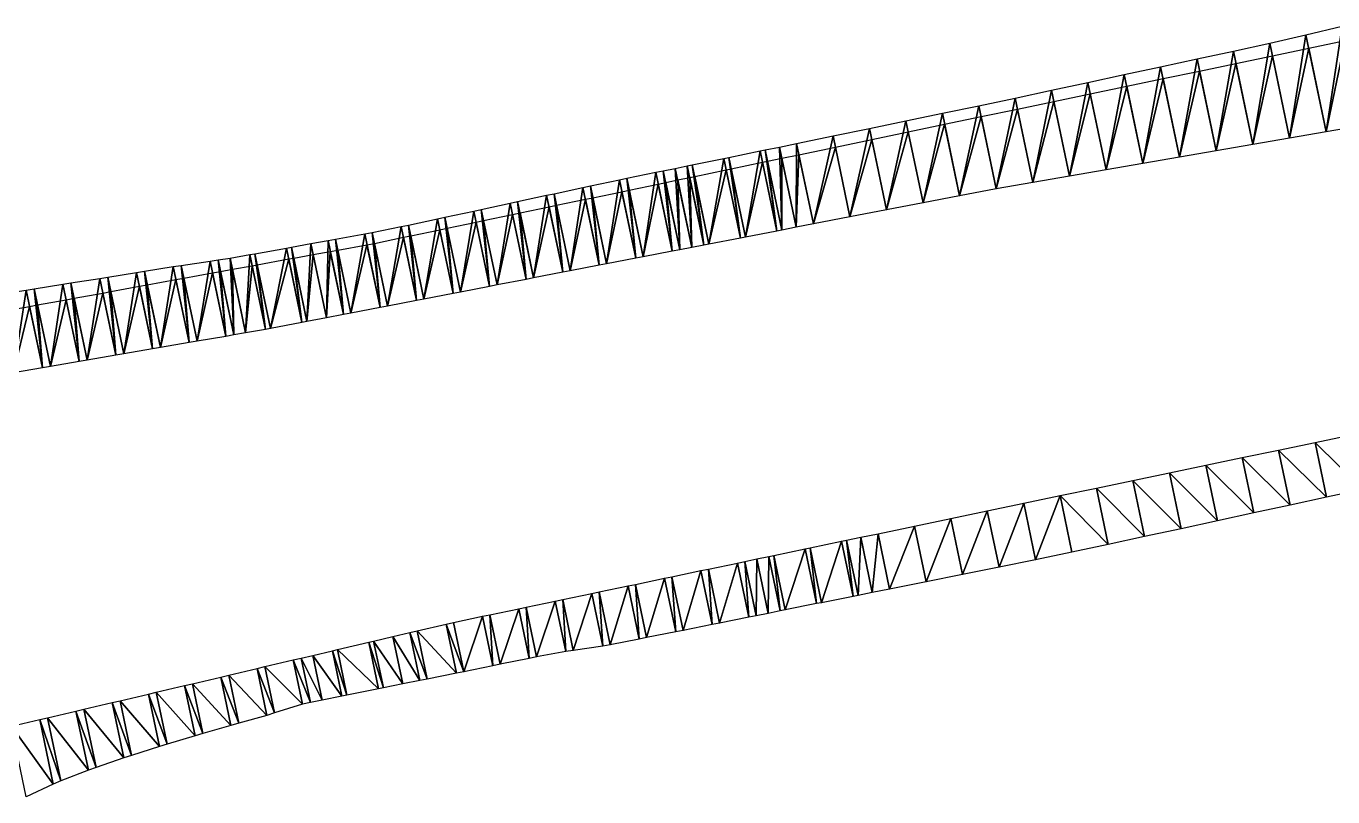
# Model space of a CAD drawing. Header units: metres. Extents: x 1882598 to 1885460, y 3171405 to 3171756.
# Drawn here: x 1883440.14 to 1883475.27, y 3171660.59 to 3171681.3 of the extents above; entities that cross this region are included whole.
import ezdxf

# ---------------------------------------------------------------- set-up
doc = ezdxf.new("R2010")
doc.units = ezdxf.units.M
doc.header["$MEASUREMENT"] = 0
doc.layers.add('Triangles surfaces projet', color=7, linetype='Continuous', true_color=0x848484)

msp = doc.modelspace()

# ---------------------------------------------------------------- linework, layer by layer
at = {"layer": 'Triangles surfaces projet'}
for points in [[(1883474.104, 3171678.288, 150.967), (1883473.571, 3171680.84, 150.902), (1883474.545, 3171681.066, 150.911), (1883474.104, 3171678.288, 150.967)], [(1883474.104, 3171678.288, 150.967), (1883474.545, 3171681.066, 150.911), (1883475.09, 3171678.458, 150.977), (1883474.104, 3171678.288, 150.967)], [(1883475.09, 3171678.458, 150.977), (1883474.545, 3171681.066, 150.911), (1883475.518, 3171681.301, 150.919), (1883475.09, 3171678.458, 150.977)], [(1883475.518, 3171681.301, 150.919), (1883476.076, 3171678.627, 150.987), (1883475.09, 3171678.458, 150.977), (1883475.518, 3171681.301, 150.919)], [(1883473.117, 3171678.118, 150.957), (1883472.593, 3171680.629, 150.893), (1883473.571, 3171680.84, 150.902), (1883473.117, 3171678.118, 150.957)], [(1883473.571, 3171680.84, 150.902), (1883474.104, 3171678.288, 150.967), (1883473.117, 3171678.118, 150.957), (1883473.571, 3171680.84, 150.902)], [(1883474.62, 3171680.708, 151.27), (1883474.104, 3171678.288, 151.317), (1883473.641, 3171680.503, 151.261), (1883474.62, 3171680.708, 151.27)], [(1883475.09, 3171678.458, 151.327), (1883474.104, 3171678.288, 151.317), (1883474.62, 3171680.708, 151.27), (1883475.09, 3171678.458, 151.327)], [(1883475.599, 3171680.912, 151.279), (1883475.09, 3171678.458, 151.327), (1883474.62, 3171680.708, 151.27), (1883475.599, 3171680.912, 151.279)], [(1883476.076, 3171678.627, 151.337), (1883475.09, 3171678.458, 151.327), (1883475.599, 3171680.912, 151.279), (1883476.076, 3171678.627, 151.337)], [(1883471.145, 3171677.779, 150.938), (1883470.638, 3171680.208, 150.876), (1883471.616, 3171680.419, 150.884), (1883471.145, 3171677.779, 150.938)], [(1883471.616, 3171680.419, 150.884), (1883472.131, 3171677.949, 150.948), (1883471.145, 3171677.779, 150.938), (1883471.616, 3171680.419, 150.884)], [(1883472.131, 3171677.949, 150.948), (1883471.616, 3171680.419, 150.884), (1883472.593, 3171680.629, 150.893), (1883472.131, 3171677.949, 150.948)], [(1883472.593, 3171680.629, 150.893), (1883473.117, 3171678.118, 150.957), (1883472.131, 3171677.949, 150.948), (1883472.593, 3171680.629, 150.893)], [(1883473.641, 3171680.503, 151.261), (1883473.117, 3171678.118, 151.307), (1883472.662, 3171680.299, 151.252), (1883473.641, 3171680.503, 151.261)], [(1883474.104, 3171678.288, 151.317), (1883473.117, 3171678.118, 151.307), (1883473.641, 3171680.503, 151.261), (1883474.104, 3171678.288, 151.317)], [(1883469.173, 3171677.439, 150.918), (1883468.683, 3171679.787, 150.858), (1883469.66, 3171679.998, 150.867), (1883469.173, 3171677.439, 150.918)], [(1883469.66, 3171679.998, 150.867), (1883470.159, 3171677.609, 150.928), (1883469.173, 3171677.439, 150.918), (1883469.66, 3171679.998, 150.867)], [(1883469.66, 3171679.998, 150.867), (1883470.638, 3171680.208, 150.876), (1883470.159, 3171677.609, 150.928), (1883469.66, 3171679.998, 150.867)], [(1883470.638, 3171680.208, 150.876), (1883471.145, 3171677.779, 150.938), (1883470.159, 3171677.609, 150.928), (1883470.638, 3171680.208, 150.876)], [(1883471.683, 3171680.095, 151.243), (1883471.145, 3171677.779, 151.288), (1883470.704, 3171679.89, 151.234), (1883471.683, 3171680.095, 151.243)], [(1883472.131, 3171677.949, 151.298), (1883471.145, 3171677.779, 151.288), (1883471.683, 3171680.095, 151.243), (1883472.131, 3171677.949, 151.298)], [(1883472.662, 3171680.299, 151.252), (1883472.131, 3171677.949, 151.298), (1883471.683, 3171680.095, 151.243), (1883472.662, 3171680.299, 151.252)], [(1883473.117, 3171678.118, 151.307), (1883472.131, 3171677.949, 151.298), (1883472.662, 3171680.299, 151.252), (1883473.117, 3171678.118, 151.307)], [(1883467.705, 3171679.577, 150.849), (1883468.683, 3171679.787, 150.858), (1883468.187, 3171677.27, 150.908), (1883467.705, 3171679.577, 150.849)], [(1883468.187, 3171677.27, 150.908), (1883468.683, 3171679.787, 150.858), (1883469.173, 3171677.439, 150.918), (1883468.187, 3171677.27, 150.908)], [(1883469.726, 3171679.686, 151.225), (1883469.173, 3171677.439, 151.268), (1883468.747, 3171679.482, 151.216), (1883469.726, 3171679.686, 151.225)], [(1883470.159, 3171677.609, 151.278), (1883469.173, 3171677.439, 151.268), (1883469.726, 3171679.686, 151.225), (1883470.159, 3171677.609, 151.278)], [(1883470.704, 3171679.89, 151.234), (1883470.159, 3171677.609, 151.278), (1883469.726, 3171679.686, 151.225), (1883470.704, 3171679.89, 151.234)], [(1883471.145, 3171677.779, 151.288), (1883470.159, 3171677.609, 151.278), (1883470.704, 3171679.89, 151.234), (1883471.145, 3171677.779, 151.288)], [(1883466.215, 3171676.93, 150.888), (1883465.749, 3171679.161, 150.831), (1883466.728, 3171679.366, 150.84), (1883466.215, 3171676.93, 150.888)], [(1883466.215, 3171676.93, 150.888), (1883466.728, 3171679.366, 150.84), (1883467.201, 3171677.1, 150.898), (1883466.215, 3171676.93, 150.888)], [(1883467.201, 3171677.1, 150.898), (1883466.728, 3171679.366, 150.84), (1883467.705, 3171679.577, 150.849), (1883467.201, 3171677.1, 150.898)], [(1883467.705, 3171679.577, 150.849), (1883468.187, 3171677.27, 150.908), (1883467.201, 3171677.1, 150.898), (1883467.705, 3171679.577, 150.849)], [(1883468.747, 3171679.482, 151.216), (1883468.187, 3171677.27, 151.258), (1883467.768, 3171679.277, 151.207), (1883468.747, 3171679.482, 151.216)], [(1883469.173, 3171677.439, 151.268), (1883468.187, 3171677.27, 151.258), (1883468.747, 3171679.482, 151.216), (1883469.173, 3171677.439, 151.268)], [(1883463.791, 3171678.755, 150.813), (1883464.77, 3171678.958, 150.822), (1883464.25, 3171676.553, 150.869), (1883463.791, 3171678.755, 150.813)], [(1883464.25, 3171676.553, 150.869), (1883464.77, 3171678.958, 150.822), (1883465.232, 3171676.742, 150.879), (1883464.25, 3171676.553, 150.869)], [(1883465.749, 3171679.161, 150.831), (1883465.232, 3171676.742, 150.879), (1883464.77, 3171678.958, 150.822), (1883465.749, 3171679.161, 150.831)], [(1883466.215, 3171676.93, 150.888), (1883465.232, 3171676.742, 150.879), (1883465.749, 3171679.161, 150.831), (1883466.215, 3171676.93, 150.888)], [(1883466.789, 3171679.073, 151.198), (1883466.215, 3171676.93, 151.238), (1883465.81, 3171678.869, 151.189), (1883466.789, 3171679.073, 151.198)], [(1883467.201, 3171677.1, 151.248), (1883466.215, 3171676.93, 151.238), (1883466.789, 3171679.073, 151.198), (1883467.201, 3171677.1, 151.248)], [(1883467.768, 3171679.277, 151.207), (1883467.201, 3171677.1, 151.248), (1883466.789, 3171679.073, 151.198), (1883467.768, 3171679.277, 151.207)], [(1883468.187, 3171677.27, 151.258), (1883467.201, 3171677.1, 151.248), (1883467.768, 3171679.277, 151.207), (1883468.187, 3171677.27, 151.258)], [(1883463.268, 3171676.364, 150.86), (1883462.811, 3171678.552, 150.804), (1883463.791, 3171678.755, 150.813), (1883463.268, 3171676.364, 150.86)], [(1883463.268, 3171676.364, 150.86), (1883463.791, 3171678.755, 150.813), (1883464.25, 3171676.553, 150.869), (1883463.268, 3171676.364, 150.86)], [(1883464.831, 3171678.664, 151.179), (1883464.25, 3171676.553, 151.219), (1883463.852, 3171678.46, 151.17), (1883464.831, 3171678.664, 151.179)], [(1883465.232, 3171676.742, 151.229), (1883464.25, 3171676.553, 151.219), (1883464.831, 3171678.664, 151.179), (1883465.232, 3171676.742, 151.229)], [(1883465.81, 3171678.869, 151.189), (1883465.232, 3171676.742, 151.229), (1883464.831, 3171678.664, 151.179), (1883465.81, 3171678.869, 151.189)], [(1883466.215, 3171676.93, 151.238), (1883465.232, 3171676.742, 151.229), (1883465.81, 3171678.869, 151.189), (1883466.215, 3171676.93, 151.238)], [(1883461.304, 3171675.985, 150.841), (1883460.853, 3171678.148, 150.786), (1883461.832, 3171678.349, 150.795), (1883461.304, 3171675.985, 150.841)], [(1883461.832, 3171678.349, 150.795), (1883462.286, 3171676.174, 150.85), (1883461.304, 3171675.985, 150.841), (1883461.832, 3171678.349, 150.795)], [(1883462.286, 3171676.174, 150.85), (1883461.832, 3171678.349, 150.795), (1883462.811, 3171678.552, 150.804), (1883462.286, 3171676.174, 150.85)], [(1883462.873, 3171678.256, 151.161), (1883462.286, 3171676.174, 151.2), (1883461.894, 3171678.051, 151.152), (1883462.873, 3171678.256, 151.161)], [(1883462.286, 3171676.174, 150.85), (1883462.811, 3171678.552, 150.804), (1883463.268, 3171676.364, 150.86), (1883462.286, 3171676.174, 150.85)], [(1883463.268, 3171676.364, 151.21), (1883462.286, 3171676.174, 151.2), (1883462.873, 3171678.256, 151.161), (1883463.268, 3171676.364, 151.21)], [(1883463.852, 3171678.46, 151.17), (1883463.268, 3171676.364, 151.21), (1883462.873, 3171678.256, 151.161), (1883463.852, 3171678.46, 151.17)], [(1883464.25, 3171676.553, 151.219), (1883463.268, 3171676.364, 151.21), (1883463.852, 3171678.46, 151.17), (1883464.25, 3171676.553, 151.219)], [(1883459.474, 3171675.633, 150.823), (1883459.027, 3171677.774, 150.769), (1883459.873, 3171677.948, 150.777), (1883459.474, 3171675.633, 150.823)], [(1883460.322, 3171675.796, 150.831), (1883459.474, 3171675.633, 150.823), (1883459.873, 3171677.948, 150.777), (1883460.322, 3171675.796, 150.831)], [(1883460.007, 3171677.975, 150.778), (1883460.322, 3171675.796, 150.831), (1883459.873, 3171677.948, 150.777), (1883460.007, 3171677.975, 150.778)], [(1883460.456, 3171675.822, 150.833), (1883460.007, 3171677.975, 150.778), (1883460.388, 3171678.053, 150.781), (1883460.456, 3171675.822, 150.833)], [(1883460.322, 3171675.796, 150.831), (1883460.007, 3171677.975, 150.778), (1883460.456, 3171675.822, 150.833), (1883460.322, 3171675.796, 150.831)], [(1883460.388, 3171678.053, 150.781), (1883460.853, 3171678.148, 150.786), (1883460.839, 3171675.895, 150.836), (1883460.388, 3171678.053, 150.781)], [(1883460.456, 3171675.822, 150.833), (1883460.388, 3171678.053, 150.781), (1883460.839, 3171675.895, 150.836), (1883460.456, 3171675.822, 150.833)], [(1883460.839, 3171675.895, 150.836), (1883460.853, 3171678.148, 150.786), (1883461.304, 3171675.985, 150.841), (1883460.839, 3171675.895, 150.836)], [(1883461.894, 3171678.051, 151.152), (1883461.304, 3171675.985, 151.191), (1883460.915, 3171677.847, 151.143), (1883461.894, 3171678.051, 151.152)], [(1883462.286, 3171676.174, 151.2), (1883461.304, 3171675.985, 151.191), (1883461.894, 3171678.051, 151.152), (1883462.286, 3171676.174, 151.2)], [(1883457.59, 3171677.48, 150.756), (1883457.913, 3171677.547, 150.759), (1883458.033, 3171675.355, 150.81), (1883457.59, 3171677.48, 150.756)], [(1883458.358, 3171675.418, 150.813), (1883457.913, 3171677.547, 150.759), (1883458.047, 3171677.574, 150.76), (1883458.358, 3171675.418, 150.813)], [(1883458.033, 3171675.355, 150.81), (1883457.913, 3171677.547, 150.759), (1883458.358, 3171675.418, 150.813), (1883458.033, 3171675.355, 150.81)], [(1883458.893, 3171677.747, 150.768), (1883458.492, 3171675.443, 150.814), (1883458.047, 3171677.574, 150.76), (1883458.893, 3171677.747, 150.768)], [(1883458.358, 3171675.418, 150.813), (1883458.047, 3171677.574, 150.76), (1883458.492, 3171675.443, 150.814), (1883458.358, 3171675.418, 150.813)], [(1883459.34, 3171675.607, 150.822), (1883458.492, 3171675.443, 150.814), (1883458.893, 3171677.747, 150.768), (1883459.34, 3171675.607, 150.822)], [(1883458.893, 3171677.747, 150.768), (1883459.027, 3171677.774, 150.769), (1883459.34, 3171675.607, 150.822), (1883458.893, 3171677.747, 150.768)], [(1883459.34, 3171675.607, 150.822), (1883459.027, 3171677.774, 150.769), (1883459.474, 3171675.633, 150.823), (1883459.34, 3171675.607, 150.822)], [(1883459.937, 3171677.643, 151.134), (1883459.474, 3171675.633, 151.173), (1883459.091, 3171677.466, 151.127), (1883459.937, 3171677.643, 151.134)], [(1883460.322, 3171675.796, 151.181), (1883459.474, 3171675.633, 151.173), (1883459.937, 3171677.643, 151.134), (1883460.322, 3171675.796, 151.181)], [(1883460.07, 3171677.671, 151.136), (1883460.322, 3171675.796, 151.181), (1883459.937, 3171677.643, 151.134), (1883460.07, 3171677.671, 151.136)], [(1883460.451, 3171677.75, 151.139), (1883460.456, 3171675.822, 151.183), (1883460.07, 3171677.671, 151.136), (1883460.451, 3171677.75, 151.139)], [(1883460.456, 3171675.822, 151.183), (1883460.322, 3171675.796, 151.181), (1883460.07, 3171677.671, 151.136), (1883460.456, 3171675.822, 151.183)], [(1883460.915, 3171677.847, 151.143), (1883460.839, 3171675.895, 151.186), (1883460.451, 3171677.75, 151.139), (1883460.915, 3171677.847, 151.143)], [(1883460.839, 3171675.895, 151.186), (1883460.456, 3171675.822, 151.183), (1883460.451, 3171677.75, 151.139), (1883460.839, 3171675.895, 151.186)], [(1883461.304, 3171675.985, 151.191), (1883460.839, 3171675.895, 151.186), (1883460.915, 3171677.847, 151.143), (1883461.304, 3171675.985, 151.191)], [(1883456.088, 3171677.173, 150.742), (1883456.286, 3171677.214, 150.744), (1883456.528, 3171675.065, 150.796), (1883456.088, 3171677.173, 150.742)], [(1883456.286, 3171677.214, 150.744), (1883457.067, 3171677.374, 150.751), (1883456.727, 3171675.103, 150.798), (1883456.286, 3171677.214, 150.744)], [(1883456.528, 3171675.065, 150.796), (1883456.286, 3171677.214, 150.744), (1883456.727, 3171675.103, 150.798), (1883456.528, 3171675.065, 150.796)], [(1883457.51, 3171675.254, 150.805), (1883456.727, 3171675.103, 150.798), (1883457.067, 3171677.374, 150.751), (1883457.51, 3171675.254, 150.805)], [(1883457.266, 3171677.414, 150.753), (1883457.51, 3171675.254, 150.805), (1883457.067, 3171677.374, 150.751), (1883457.266, 3171677.414, 150.753)], [(1883457.59, 3171677.48, 150.756), (1883457.709, 3171675.293, 150.807), (1883457.266, 3171677.414, 150.753), (1883457.59, 3171677.48, 150.756)], [(1883457.709, 3171675.293, 150.807), (1883457.51, 3171675.254, 150.805), (1883457.266, 3171677.414, 150.753), (1883457.709, 3171675.293, 150.807)], [(1883458.033, 3171675.355, 150.81), (1883457.709, 3171675.293, 150.807), (1883457.59, 3171677.48, 150.756), (1883458.033, 3171675.355, 150.81)], [(1883457.979, 3171677.234, 151.117), (1883458.033, 3171675.355, 151.16), (1883457.655, 3171677.167, 151.114), (1883457.979, 3171677.234, 151.117)], [(1883458.112, 3171677.262, 151.118), (1883458.358, 3171675.418, 151.163), (1883457.979, 3171677.234, 151.117), (1883458.112, 3171677.262, 151.118)], [(1883458.358, 3171675.418, 151.163), (1883458.033, 3171675.355, 151.16), (1883457.979, 3171677.234, 151.117), (1883458.358, 3171675.418, 151.163)], [(1883458.958, 3171677.438, 151.125), (1883458.492, 3171675.443, 151.164), (1883458.112, 3171677.262, 151.118), (1883458.958, 3171677.438, 151.125)], [(1883458.492, 3171675.443, 151.164), (1883458.358, 3171675.418, 151.163), (1883458.112, 3171677.262, 151.118), (1883458.492, 3171675.443, 151.164)], [(1883459.34, 3171675.607, 151.172), (1883458.492, 3171675.443, 151.164), (1883458.958, 3171677.438, 151.125), (1883459.34, 3171675.607, 151.172)], [(1883459.091, 3171677.466, 151.127), (1883459.34, 3171675.607, 151.172), (1883458.958, 3171677.438, 151.125), (1883459.091, 3171677.466, 151.127)], [(1883459.474, 3171675.633, 151.173), (1883459.34, 3171675.607, 151.172), (1883459.091, 3171677.466, 151.127), (1883459.474, 3171675.633, 151.173)], [(1883454.763, 3171674.725, 150.78), (1883454.33, 3171676.798, 150.727), (1883455.109, 3171676.966, 150.734), (1883454.763, 3171674.725, 150.78)], [(1883455.546, 3171674.876, 150.787), (1883454.763, 3171674.725, 150.78), (1883455.109, 3171676.966, 150.734), (1883455.546, 3171674.876, 150.787)], [(1883455.546, 3171674.876, 150.787), (1883455.109, 3171676.966, 150.734), (1883455.308, 3171677.009, 150.735), (1883455.546, 3171674.876, 150.787)], [(1883455.308, 3171677.009, 150.735), (1883456.088, 3171677.173, 150.742), (1883455.745, 3171674.914, 150.789), (1883455.308, 3171677.009, 150.735)], [(1883455.546, 3171674.876, 150.787), (1883455.308, 3171677.009, 150.735), (1883455.745, 3171674.914, 150.789), (1883455.546, 3171674.876, 150.787)], [(1883456.155, 3171676.853, 151.1), (1883455.745, 3171674.914, 151.139), (1883455.374, 3171676.69, 151.094), (1883456.155, 3171676.853, 151.1)], [(1883456.088, 3171677.173, 150.742), (1883456.528, 3171675.065, 150.796), (1883455.745, 3171674.914, 150.789), (1883456.088, 3171677.173, 150.742)], [(1883456.528, 3171675.065, 151.146), (1883455.745, 3171674.914, 151.139), (1883456.155, 3171676.853, 151.1), (1883456.528, 3171675.065, 151.146)], [(1883456.353, 3171676.895, 151.102), (1883456.528, 3171675.065, 151.146), (1883456.155, 3171676.853, 151.1), (1883456.353, 3171676.895, 151.102)], [(1883457.133, 3171677.058, 151.109), (1883456.727, 3171675.103, 151.148), (1883456.353, 3171676.895, 151.102), (1883457.133, 3171677.058, 151.109)], [(1883456.727, 3171675.103, 151.148), (1883456.528, 3171675.065, 151.146), (1883456.353, 3171676.895, 151.102), (1883456.727, 3171675.103, 151.148)], [(1883457.51, 3171675.254, 151.155), (1883456.727, 3171675.103, 151.148), (1883457.133, 3171677.058, 151.109), (1883457.51, 3171675.254, 151.155)], [(1883457.332, 3171677.099, 151.111), (1883457.51, 3171675.254, 151.155), (1883457.133, 3171677.058, 151.109), (1883457.332, 3171677.099, 151.111)], [(1883457.655, 3171677.167, 151.114), (1883457.709, 3171675.293, 151.157), (1883457.332, 3171677.099, 151.111), (1883457.655, 3171677.167, 151.114)], [(1883457.709, 3171675.293, 151.157), (1883457.51, 3171675.254, 151.155), (1883457.332, 3171677.099, 151.111), (1883457.709, 3171675.293, 151.157)], [(1883458.033, 3171675.355, 151.16), (1883457.709, 3171675.293, 151.157), (1883457.655, 3171677.167, 151.114), (1883458.033, 3171675.355, 151.16)], [(1883452.799, 3171674.347, 150.763), (1883452.375, 3171676.376, 150.711), (1883453.154, 3171676.544, 150.717), (1883452.799, 3171674.347, 150.763)], [(1883452.799, 3171674.347, 150.763), (1883453.154, 3171676.544, 150.717), (1883453.582, 3171674.497, 150.77), (1883452.799, 3171674.347, 150.763)], [(1883453.582, 3171674.497, 150.77), (1883453.154, 3171676.544, 150.717), (1883453.353, 3171676.587, 150.719), (1883453.582, 3171674.497, 150.77)], [(1883453.353, 3171676.587, 150.719), (1883454.132, 3171676.755, 150.725), (1883453.781, 3171674.536, 150.771), (1883453.353, 3171676.587, 150.719)], [(1883453.582, 3171674.497, 150.77), (1883453.353, 3171676.587, 150.719), (1883453.781, 3171674.536, 150.771), (1883453.582, 3171674.497, 150.77)], [(1883454.132, 3171676.755, 150.725), (1883454.564, 3171674.687, 150.778), (1883453.781, 3171674.536, 150.771), (1883454.132, 3171676.755, 150.725)], [(1883454.564, 3171674.687, 150.778), (1883454.132, 3171676.755, 150.725), (1883454.33, 3171676.798, 150.727), (1883454.564, 3171674.687, 150.778)], [(1883454.395, 3171676.486, 151.085), (1883454.564, 3171674.687, 151.128), (1883454.197, 3171676.445, 151.083), (1883454.395, 3171676.486, 151.085)], [(1883454.564, 3171674.687, 150.778), (1883454.33, 3171676.798, 150.727), (1883454.763, 3171674.725, 150.78), (1883454.564, 3171674.687, 150.778)], [(1883455.176, 3171676.649, 151.092), (1883454.763, 3171674.725, 151.13), (1883454.395, 3171676.486, 151.085), (1883455.176, 3171676.649, 151.092)], [(1883454.763, 3171674.725, 151.13), (1883454.564, 3171674.687, 151.128), (1883454.395, 3171676.486, 151.085), (1883454.763, 3171674.725, 151.13)], [(1883455.546, 3171674.876, 151.137), (1883454.763, 3171674.725, 151.13), (1883455.176, 3171676.649, 151.092), (1883455.546, 3171674.876, 151.137)], [(1883455.374, 3171676.69, 151.094), (1883455.546, 3171674.876, 151.137), (1883455.176, 3171676.649, 151.092), (1883455.374, 3171676.69, 151.094)], [(1883455.745, 3171674.914, 151.139), (1883455.546, 3171674.876, 151.137), (1883455.374, 3171676.69, 151.094), (1883455.745, 3171674.914, 151.139)], [(1883450.835, 3171673.968, 150.746), (1883450.42, 3171675.956, 150.695), (1883451.199, 3171676.122, 150.701), (1883450.835, 3171673.968, 150.746)], [(1883450.835, 3171673.968, 150.746), (1883451.199, 3171676.122, 150.701), (1883451.617, 3171674.119, 150.752), (1883450.835, 3171673.968, 150.746)], [(1883451.617, 3171674.119, 150.752), (1883451.199, 3171676.122, 150.701), (1883451.398, 3171676.165, 150.703), (1883451.617, 3171674.119, 150.752)], [(1883451.398, 3171676.165, 150.703), (1883452.177, 3171676.333, 150.709), (1883451.817, 3171674.157, 150.754), (1883451.398, 3171676.165, 150.703)], [(1883451.817, 3171674.157, 150.754), (1883451.617, 3171674.119, 150.752), (1883451.398, 3171676.165, 150.703), (1883451.817, 3171674.157, 150.754)], [(1883452.6, 3171674.308, 150.761), (1883451.817, 3171674.157, 150.754), (1883452.177, 3171676.333, 150.709), (1883452.6, 3171674.308, 150.761)], [(1883452.375, 3171676.376, 150.711), (1883452.6, 3171674.308, 150.761), (1883452.177, 3171676.333, 150.709), (1883452.375, 3171676.376, 150.711)], [(1883452.6, 3171674.308, 150.761), (1883452.375, 3171676.376, 150.711), (1883452.799, 3171674.347, 150.763), (1883452.6, 3171674.308, 150.761)], [(1883453.218, 3171676.24, 151.075), (1883452.799, 3171674.347, 151.113), (1883452.437, 3171676.077, 151.069), (1883453.218, 3171676.24, 151.075)], [(1883453.582, 3171674.497, 151.12), (1883452.799, 3171674.347, 151.113), (1883453.218, 3171676.24, 151.075), (1883453.582, 3171674.497, 151.12)], [(1883453.416, 3171676.282, 151.077), (1883453.582, 3171674.497, 151.12), (1883453.218, 3171676.24, 151.075), (1883453.416, 3171676.282, 151.077)], [(1883454.197, 3171676.445, 151.083), (1883453.781, 3171674.536, 151.121), (1883453.416, 3171676.282, 151.077), (1883454.197, 3171676.445, 151.083)], [(1883453.781, 3171674.536, 151.121), (1883453.582, 3171674.497, 151.12), (1883453.416, 3171676.282, 151.077), (1883453.781, 3171674.536, 151.121)], [(1883454.564, 3171674.687, 151.128), (1883453.781, 3171674.536, 151.121), (1883454.197, 3171676.445, 151.083), (1883454.564, 3171674.687, 151.128)], [(1883449.852, 3171673.779, 150.737), (1883449.44, 3171675.754, 150.687), (1883450.221, 3171675.915, 150.693), (1883449.852, 3171673.779, 150.737)], [(1883449.852, 3171673.779, 150.737), (1883450.221, 3171675.915, 150.693), (1883450.635, 3171673.93, 150.744), (1883449.852, 3171673.779, 150.737)], [(1883450.42, 3171675.956, 150.695), (1883450.635, 3171673.93, 150.744), (1883450.221, 3171675.915, 150.693), (1883450.42, 3171675.956, 150.695)], [(1883450.42, 3171675.956, 150.695), (1883450.835, 3171673.968, 150.746), (1883450.635, 3171673.93, 150.744), (1883450.42, 3171675.956, 150.695)], [(1883451.26, 3171675.832, 151.059), (1883450.835, 3171673.968, 151.096), (1883450.48, 3171675.669, 151.052), (1883451.26, 3171675.832, 151.059)], [(1883451.617, 3171674.119, 151.102), (1883450.835, 3171673.968, 151.096), (1883451.26, 3171675.832, 151.059), (1883451.617, 3171674.119, 151.102)], [(1883451.458, 3171675.873, 151.06), (1883451.617, 3171674.119, 151.102), (1883451.26, 3171675.832, 151.059), (1883451.458, 3171675.873, 151.06)], [(1883452.239, 3171676.036, 151.067), (1883451.817, 3171674.157, 151.104), (1883451.458, 3171675.873, 151.06), (1883452.239, 3171676.036, 151.067)], [(1883451.817, 3171674.157, 151.104), (1883451.617, 3171674.119, 151.102), (1883451.458, 3171675.873, 151.06), (1883451.817, 3171674.157, 151.104)], [(1883452.6, 3171674.308, 151.111), (1883451.817, 3171674.157, 151.104), (1883452.239, 3171676.036, 151.067), (1883452.6, 3171674.308, 151.111)], [(1883452.437, 3171676.077, 151.069), (1883452.6, 3171674.308, 151.111), (1883452.239, 3171676.036, 151.067), (1883452.437, 3171676.077, 151.069)], [(1883452.799, 3171674.347, 151.113), (1883452.6, 3171674.308, 151.111), (1883452.437, 3171676.077, 151.069), (1883452.799, 3171674.347, 151.113)], [(1883447.272, 3171675.362, 150.668), (1883447.797, 3171675.457, 150.673), (1883447.689, 3171673.362, 150.72), (1883447.272, 3171675.362, 150.668)], [(1883447.797, 3171675.457, 150.673), (1883448.213, 3171673.463, 150.724), (1883447.689, 3171673.362, 150.72), (1883447.797, 3171675.457, 150.673)], [(1883448.256, 3171675.54, 150.677), (1883448.213, 3171673.463, 150.724), (1883447.797, 3171675.457, 150.673), (1883448.256, 3171675.54, 150.677)], [(1883448.671, 3171673.551, 150.728), (1883448.213, 3171673.463, 150.724), (1883448.256, 3171675.54, 150.677), (1883448.671, 3171673.551, 150.728)], [(1883448.256, 3171675.54, 150.677), (1883448.456, 3171675.576, 150.679), (1883448.671, 3171673.551, 150.728), (1883448.256, 3171675.54, 150.677)], [(1883449.241, 3171675.718, 150.685), (1883448.87, 3171673.59, 150.729), (1883448.456, 3171675.576, 150.679), (1883449.241, 3171675.718, 150.685)], [(1883448.456, 3171675.576, 150.679), (1883448.87, 3171673.59, 150.729), (1883448.671, 3171673.551, 150.728), (1883448.456, 3171675.576, 150.679)], [(1883449.301, 3171675.428, 151.043), (1883448.87, 3171673.59, 151.079), (1883448.517, 3171675.285, 151.036), (1883449.301, 3171675.428, 151.043)], [(1883448.87, 3171673.59, 150.729), (1883449.241, 3171675.718, 150.685), (1883449.653, 3171673.741, 150.736), (1883448.87, 3171673.59, 150.729)], [(1883449.653, 3171673.741, 151.086), (1883448.87, 3171673.59, 151.079), (1883449.301, 3171675.428, 151.043), (1883449.653, 3171673.741, 151.086)], [(1883449.241, 3171675.718, 150.685), (1883449.44, 3171675.754, 150.687), (1883449.653, 3171673.741, 150.736), (1883449.241, 3171675.718, 150.685)], [(1883449.501, 3171675.464, 151.044), (1883449.653, 3171673.741, 151.086), (1883449.301, 3171675.428, 151.043), (1883449.501, 3171675.464, 151.044)], [(1883449.852, 3171673.779, 150.737), (1883449.653, 3171673.741, 150.736), (1883449.44, 3171675.754, 150.687), (1883449.852, 3171673.779, 150.737)], [(1883450.281, 3171675.627, 151.051), (1883449.852, 3171673.779, 151.087), (1883449.501, 3171675.464, 151.044), (1883450.281, 3171675.627, 151.051)], [(1883449.852, 3171673.779, 151.087), (1883449.653, 3171673.741, 151.086), (1883449.501, 3171675.464, 151.044), (1883449.852, 3171673.779, 151.087)], [(1883450.635, 3171673.93, 151.094), (1883449.852, 3171673.779, 151.087), (1883450.281, 3171675.627, 151.051), (1883450.635, 3171673.93, 151.094)], [(1883450.48, 3171675.669, 151.052), (1883450.635, 3171673.93, 151.094), (1883450.281, 3171675.627, 151.051), (1883450.48, 3171675.669, 151.052)], [(1883450.835, 3171673.968, 151.096), (1883450.635, 3171673.93, 151.094), (1883450.48, 3171675.669, 151.052), (1883450.835, 3171673.968, 151.096)], [(1883445.721, 3171673.002, 150.703), (1883445.3, 3171675.019, 150.652), (1883445.621, 3171675.067, 150.655), (1883445.721, 3171673.002, 150.703)], [(1883446.153, 3171675.161, 150.659), (1883446.04, 3171673.057, 150.706), (1883445.621, 3171675.067, 150.655), (1883446.153, 3171675.161, 150.659)], [(1883446.04, 3171673.057, 150.706), (1883445.721, 3171673.002, 150.703), (1883445.621, 3171675.067, 150.655), (1883446.04, 3171673.057, 150.706)], [(1883446.153, 3171675.161, 150.659), (1883446.573, 3171673.148, 150.71), (1883446.04, 3171673.057, 150.706), (1883446.153, 3171675.161, 150.659)], [(1883446.573, 3171673.148, 150.71), (1883446.153, 3171675.161, 150.659), (1883446.287, 3171675.185, 150.66), (1883446.573, 3171673.148, 150.71)], [(1883446.287, 3171675.185, 150.66), (1883447.137, 3171675.338, 150.667), (1883446.707, 3171673.173, 150.712), (1883446.287, 3171675.185, 150.66)], [(1883446.573, 3171673.148, 150.71), (1883446.287, 3171675.185, 150.66), (1883446.707, 3171673.173, 150.712), (1883446.573, 3171673.148, 150.71)], [(1883446.707, 3171673.173, 150.712), (1883447.137, 3171675.338, 150.667), (1883447.555, 3171673.336, 150.718), (1883446.707, 3171673.173, 150.712)], [(1883447.137, 3171675.338, 150.667), (1883447.272, 3171675.362, 150.668), (1883447.555, 3171673.336, 150.718), (1883447.137, 3171675.338, 150.667)], [(1883447.333, 3171675.068, 151.026), (1883447.555, 3171673.336, 151.068), (1883447.199, 3171675.044, 151.025), (1883447.333, 3171675.068, 151.026)], [(1883447.272, 3171675.362, 150.668), (1883447.689, 3171673.362, 150.72), (1883447.555, 3171673.336, 150.718), (1883447.272, 3171675.362, 150.668)], [(1883447.858, 3171675.164, 151.03), (1883447.689, 3171673.362, 151.07), (1883447.333, 3171675.068, 151.026), (1883447.858, 3171675.164, 151.03)], [(1883447.689, 3171673.362, 151.07), (1883447.555, 3171673.336, 151.068), (1883447.333, 3171675.068, 151.026), (1883447.689, 3171673.362, 151.07)], [(1883448.213, 3171673.463, 151.074), (1883447.689, 3171673.362, 151.07), (1883447.858, 3171675.164, 151.03), (1883448.213, 3171673.463, 151.074)], [(1883448.317, 3171675.248, 151.034), (1883448.213, 3171673.463, 151.074), (1883447.858, 3171675.164, 151.03), (1883448.317, 3171675.248, 151.034)], [(1883448.671, 3171673.551, 151.078), (1883448.213, 3171673.463, 151.074), (1883448.317, 3171675.248, 151.034), (1883448.671, 3171673.551, 151.078)], [(1883448.517, 3171675.285, 151.036), (1883448.671, 3171673.551, 151.078), (1883448.317, 3171675.248, 151.034), (1883448.517, 3171675.285, 151.036)], [(1883448.87, 3171673.59, 151.079), (1883448.671, 3171673.551, 151.078), (1883448.517, 3171675.285, 151.036), (1883448.87, 3171673.59, 151.079)], [(1883444.095, 3171674.839, 150.641), (1883443.749, 3171672.664, 150.687), (1883443.321, 3171674.715, 150.634), (1883444.095, 3171674.839, 150.641)], [(1883444.095, 3171674.839, 150.641), (1883444.521, 3171672.796, 150.693), (1883443.749, 3171672.664, 150.687), (1883444.095, 3171674.839, 150.641)], [(1883444.31, 3171674.871, 150.643), (1883444.521, 3171672.796, 150.693), (1883444.095, 3171674.839, 150.641), (1883444.31, 3171674.871, 150.643)], [(1883444.735, 3171672.833, 150.695), (1883444.31, 3171674.871, 150.643), (1883445.085, 3171674.987, 150.65), (1883444.735, 3171672.833, 150.695)], [(1883444.521, 3171672.796, 150.693), (1883444.31, 3171674.871, 150.643), (1883444.735, 3171672.833, 150.695), (1883444.521, 3171672.796, 150.693)], [(1883444.735, 3171672.833, 150.695), (1883445.085, 3171674.987, 150.65), (1883445.507, 3171672.965, 150.701), (1883444.735, 3171672.833, 150.695)], [(1883445.085, 3171674.987, 150.65), (1883445.3, 3171675.019, 150.652), (1883445.507, 3171672.965, 150.701), (1883445.085, 3171674.987, 150.65)], [(1883445.721, 3171673.002, 150.703), (1883445.507, 3171672.965, 150.701), (1883445.3, 3171675.019, 150.652), (1883445.721, 3171673.002, 150.703)], [(1883445.683, 3171674.767, 151.012), (1883445.721, 3171673.002, 151.053), (1883445.365, 3171674.708, 151.01), (1883445.683, 3171674.767, 151.012)], [(1883446.215, 3171674.864, 151.017), (1883446.04, 3171673.057, 151.056), (1883445.683, 3171674.767, 151.012), (1883446.215, 3171674.864, 151.017)], [(1883446.04, 3171673.057, 151.056), (1883445.721, 3171673.002, 151.053), (1883445.683, 3171674.767, 151.012), (1883446.04, 3171673.057, 151.056)], [(1883446.573, 3171673.148, 151.06), (1883446.04, 3171673.057, 151.056), (1883446.215, 3171674.864, 151.017), (1883446.573, 3171673.148, 151.06)], [(1883446.349, 3171674.888, 151.018), (1883446.573, 3171673.148, 151.06), (1883446.215, 3171674.864, 151.017), (1883446.349, 3171674.888, 151.018)], [(1883447.199, 3171675.044, 151.025), (1883446.707, 3171673.173, 151.062), (1883446.349, 3171674.888, 151.018), (1883447.199, 3171675.044, 151.025)], [(1883446.707, 3171673.173, 151.062), (1883446.573, 3171673.148, 151.06), (1883446.349, 3171674.888, 151.018), (1883446.707, 3171673.173, 151.062)], [(1883447.555, 3171673.336, 151.068), (1883446.707, 3171673.173, 151.062), (1883447.199, 3171675.044, 151.025), (1883447.555, 3171673.336, 151.068)], [(1883440.355, 3171674.242, 150.61), (1883441.129, 3171674.365, 150.616), (1883440.79, 3171672.156, 150.663), (1883440.355, 3171674.242, 150.61)], [(1883441.129, 3171674.365, 150.616), (1883441.562, 3171672.289, 150.669), (1883440.79, 3171672.156, 150.663), (1883441.129, 3171674.365, 150.616)], [(1883441.562, 3171672.289, 150.669), (1883441.129, 3171674.365, 150.616), (1883441.343, 3171674.399, 150.618), (1883441.562, 3171672.289, 150.669)], [(1883441.776, 3171672.325, 150.671), (1883441.343, 3171674.399, 150.618), (1883442.118, 3171674.523, 150.624), (1883441.776, 3171672.325, 150.671)], [(1883441.562, 3171672.289, 150.669), (1883441.343, 3171674.399, 150.618), (1883441.776, 3171672.325, 150.671), (1883441.562, 3171672.289, 150.669)], [(1883442.549, 3171672.458, 150.677), (1883441.776, 3171672.325, 150.671), (1883442.118, 3171674.523, 150.624), (1883442.549, 3171672.458, 150.677)], [(1883442.118, 3171674.523, 150.624), (1883442.332, 3171674.557, 150.626), (1883442.549, 3171672.458, 150.677), (1883442.118, 3171674.523, 150.624)], [(1883442.763, 3171672.494, 150.679), (1883442.332, 3171674.557, 150.626), (1883443.106, 3171674.681, 150.633), (1883442.763, 3171672.494, 150.679)], [(1883442.549, 3171672.458, 150.677), (1883442.332, 3171674.557, 150.626), (1883442.763, 3171672.494, 150.679), (1883442.549, 3171672.458, 150.677)], [(1883443.535, 3171672.627, 150.685), (1883442.763, 3171672.494, 150.679), (1883443.106, 3171674.681, 150.633), (1883443.535, 3171672.627, 150.685)], [(1883443.106, 3171674.681, 150.633), (1883443.321, 3171674.715, 150.634), (1883443.535, 3171672.627, 150.685), (1883443.106, 3171674.681, 150.633)], [(1883443.535, 3171672.627, 150.685), (1883443.321, 3171674.715, 150.634), (1883443.749, 3171672.664, 150.687), (1883443.535, 3171672.627, 150.685)], [(1883444.168, 3171674.49, 151), (1883443.749, 3171672.664, 151.037), (1883443.397, 3171674.349, 150.994), (1883444.168, 3171674.49, 151)], [(1883444.521, 3171672.796, 151.043), (1883443.749, 3171672.664, 151.037), (1883444.168, 3171674.49, 151), (1883444.521, 3171672.796, 151.043)], [(1883444.381, 3171674.529, 151.002), (1883444.521, 3171672.796, 151.043), (1883444.168, 3171674.49, 151), (1883444.381, 3171674.529, 151.002)], [(1883445.152, 3171674.669, 151.008), (1883444.735, 3171672.833, 151.045), (1883444.381, 3171674.529, 151.002), (1883445.152, 3171674.669, 151.008)], [(1883444.735, 3171672.833, 151.045), (1883444.521, 3171672.796, 151.043), (1883444.381, 3171674.529, 151.002), (1883444.735, 3171672.833, 151.045)], [(1883445.507, 3171672.965, 151.051), (1883444.735, 3171672.833, 151.045), (1883445.152, 3171674.669, 151.008), (1883445.507, 3171672.965, 151.051)], [(1883445.365, 3171674.708, 151.01), (1883445.507, 3171672.965, 151.051), (1883445.152, 3171674.669, 151.008), (1883445.365, 3171674.708, 151.01)], [(1883445.721, 3171673.002, 151.053), (1883445.507, 3171672.965, 151.051), (1883445.365, 3171674.708, 151.01), (1883445.721, 3171673.002, 151.053)], [(1883439.804, 3171671.987, 150.655), (1883439.364, 3171674.094, 150.601), (1883440.14, 3171674.21, 150.608), (1883439.804, 3171671.987, 150.655)], [(1883440.14, 3171674.21, 150.608), (1883440.576, 3171672.119, 150.661), (1883439.804, 3171671.987, 150.655), (1883440.14, 3171674.21, 150.608)], [(1883440.14, 3171674.21, 150.608), (1883440.355, 3171674.242, 150.61), (1883440.576, 3171672.119, 150.661), (1883440.14, 3171674.21, 150.608)], [(1883440.355, 3171674.242, 150.61), (1883440.79, 3171672.156, 150.663), (1883440.576, 3171672.119, 150.661), (1883440.355, 3171674.242, 150.61)], [(1883442.2, 3171674.13, 150.984), (1883441.776, 3171672.325, 151.021), (1883441.429, 3171673.989, 150.978), (1883442.2, 3171674.13, 150.984)], [(1883442.549, 3171672.458, 151.027), (1883441.776, 3171672.325, 151.021), (1883442.2, 3171674.13, 150.984), (1883442.549, 3171672.458, 151.027)], [(1883442.413, 3171674.169, 150.986), (1883442.549, 3171672.458, 151.027), (1883442.2, 3171674.13, 150.984), (1883442.413, 3171674.169, 150.986)], [(1883443.184, 3171674.31, 150.992), (1883442.763, 3171672.494, 151.029), (1883442.413, 3171674.169, 150.986), (1883443.184, 3171674.31, 150.992)], [(1883442.763, 3171672.494, 151.029), (1883442.549, 3171672.458, 151.027), (1883442.413, 3171674.169, 150.986), (1883442.763, 3171672.494, 151.029)], [(1883443.535, 3171672.627, 151.035), (1883442.763, 3171672.494, 151.029), (1883443.184, 3171674.31, 150.992), (1883443.535, 3171672.627, 151.035)], [(1883443.397, 3171674.349, 150.994), (1883443.535, 3171672.627, 151.035), (1883443.184, 3171674.31, 150.992), (1883443.397, 3171674.349, 150.994)], [(1883443.749, 3171672.664, 151.037), (1883443.535, 3171672.627, 151.035), (1883443.397, 3171674.349, 150.994), (1883443.749, 3171672.664, 151.037)], [(1883440.232, 3171673.77, 150.969), (1883439.804, 3171671.987, 151.005), (1883439.461, 3171673.629, 150.963), (1883440.232, 3171673.77, 150.969)], [(1883440.576, 3171672.119, 151.011), (1883439.804, 3171671.987, 151.005), (1883440.232, 3171673.77, 150.969), (1883440.576, 3171672.119, 151.011)], [(1883440.445, 3171673.809, 150.971), (1883440.576, 3171672.119, 151.011), (1883440.232, 3171673.77, 150.969), (1883440.445, 3171673.809, 150.971)], [(1883441.216, 3171673.95, 150.977), (1883440.79, 3171672.156, 151.013), (1883440.445, 3171673.809, 150.971), (1883441.216, 3171673.95, 150.977)], [(1883440.79, 3171672.156, 151.013), (1883440.576, 3171672.119, 151.011), (1883440.445, 3171673.809, 150.971), (1883440.79, 3171672.156, 151.013)], [(1883441.562, 3171672.289, 151.019), (1883440.79, 3171672.156, 151.013), (1883441.216, 3171673.95, 150.977), (1883441.562, 3171672.289, 151.019)], [(1883441.429, 3171673.989, 150.978), (1883441.562, 3171672.289, 151.019), (1883441.216, 3171673.95, 150.977), (1883441.429, 3171673.989, 150.978)], [(1883441.776, 3171672.325, 151.021), (1883441.562, 3171672.289, 151.019), (1883441.429, 3171673.989, 150.978), (1883441.776, 3171672.325, 151.021)], [(1883475.767, 3171670.32, 151.418), (1883476.073, 3171668.853, 151.358), (1883474.788, 3171670.115, 151.409), (1883475.767, 3171670.32, 151.418)], [(1883474.118, 3171668.43, 151.339), (1883472.83, 3171669.707, 151.391), (1883473.809, 3171669.911, 151.4), (1883474.118, 3171668.43, 151.339)], [(1883473.809, 3171669.911, 151.4), (1883474.788, 3171670.115, 151.409), (1883475.096, 3171668.641, 151.348), (1883473.809, 3171669.911, 151.4)], [(1883475.096, 3171668.641, 151.348), (1883474.118, 3171668.43, 151.339), (1883473.809, 3171669.911, 151.4), (1883475.096, 3171668.641, 151.348)], [(1883475.096, 3171668.641, 151.348), (1883474.788, 3171670.115, 151.409), (1883476.073, 3171668.853, 151.358), (1883475.096, 3171668.641, 151.348)], [(1883471.851, 3171669.502, 151.381), (1883472.163, 3171668.008, 151.32), (1883470.872, 3171669.298, 151.372), (1883471.851, 3171669.502, 151.381)], [(1883471.851, 3171669.502, 151.381), (1883472.83, 3171669.707, 151.391), (1883473.141, 3171668.219, 151.33), (1883471.851, 3171669.502, 151.381)], [(1883473.141, 3171668.219, 151.33), (1883472.163, 3171668.008, 151.32), (1883471.851, 3171669.502, 151.381), (1883473.141, 3171668.219, 151.33)], [(1883474.118, 3171668.43, 151.339), (1883473.141, 3171668.219, 151.33), (1883472.83, 3171669.707, 151.391), (1883474.118, 3171668.43, 151.339)], [(1883469.893, 3171669.094, 151.363), (1883470.872, 3171669.298, 151.372), (1883471.186, 3171667.797, 151.311), (1883469.893, 3171669.094, 151.363)], [(1883472.163, 3171668.008, 151.32), (1883471.186, 3171667.797, 151.311), (1883470.872, 3171669.298, 151.372), (1883472.163, 3171668.008, 151.32)], [(1883469.231, 3171667.374, 151.292), (1883467.936, 3171668.685, 151.345), (1883468.914, 3171668.889, 151.354), (1883469.231, 3171667.374, 151.292)], [(1883468.914, 3171668.889, 151.354), (1883469.893, 3171669.094, 151.363), (1883470.208, 3171667.586, 151.302), (1883468.914, 3171668.889, 151.354)], [(1883469.231, 3171667.374, 151.292), (1883468.914, 3171668.889, 151.354), (1883470.208, 3171667.586, 151.302), (1883469.231, 3171667.374, 151.292)], [(1883470.208, 3171667.586, 151.302), (1883469.893, 3171669.094, 151.363), (1883471.186, 3171667.797, 151.311), (1883470.208, 3171667.586, 151.302)], [(1883466.293, 3171666.765, 151.265), (1883465.978, 3171668.276, 151.327), (1883466.957, 3171668.481, 151.336), (1883466.293, 3171666.765, 151.265)], [(1883466.293, 3171666.765, 151.265), (1883466.957, 3171668.481, 151.336), (1883467.274, 3171666.962, 151.274), (1883466.293, 3171666.765, 151.265)], [(1883467.274, 3171666.962, 151.274), (1883466.957, 3171668.481, 151.336), (1883467.936, 3171668.685, 151.345), (1883467.274, 3171666.962, 151.274)], [(1883467.936, 3171668.685, 151.345), (1883468.253, 3171667.163, 151.283), (1883467.274, 3171666.962, 151.274), (1883467.936, 3171668.685, 151.345)], [(1883469.231, 3171667.374, 151.292), (1883468.253, 3171667.163, 151.283), (1883467.936, 3171668.685, 151.345), (1883469.231, 3171667.374, 151.292)], [(1883464.02, 3171667.868, 151.309), (1883464.999, 3171668.072, 151.318), (1883464.332, 3171666.372, 151.248), (1883464.02, 3171667.868, 151.309)], [(1883464.999, 3171668.072, 151.318), (1883465.313, 3171666.568, 151.257), (1883464.332, 3171666.372, 151.248), (1883464.999, 3171668.072, 151.318)], [(1883464.999, 3171668.072, 151.318), (1883465.978, 3171668.276, 151.327), (1883465.313, 3171666.568, 151.257), (1883464.999, 3171668.072, 151.318)], [(1883465.313, 3171666.568, 151.257), (1883465.978, 3171668.276, 151.327), (1883466.293, 3171666.765, 151.265), (1883465.313, 3171666.568, 151.257)], [(1883463.041, 3171667.663, 151.3), (1883464.02, 3171667.868, 151.309), (1883463.352, 3171666.175, 151.239), (1883463.041, 3171667.663, 151.3)], [(1883464.332, 3171666.372, 151.248), (1883463.352, 3171666.175, 151.239), (1883464.02, 3171667.868, 151.309), (1883464.332, 3171666.372, 151.248)], [(1883461.217, 3171667.283, 151.283), (1883462.062, 3171667.459, 151.291), (1883461.524, 3171665.809, 151.223), (1883461.217, 3171667.283, 151.283)], [(1883462.062, 3171667.459, 151.291), (1883462.371, 3171665.979, 151.231), (1883461.524, 3171665.809, 151.223), (1883462.062, 3171667.459, 151.291)], [(1883462.371, 3171665.979, 151.231), (1883462.062, 3171667.459, 151.291), (1883462.196, 3171667.487, 151.292), (1883462.371, 3171665.979, 151.231)], [(1883462.196, 3171667.487, 151.292), (1883462.577, 3171667.567, 151.296), (1883462.505, 3171666.006, 151.232), (1883462.196, 3171667.487, 151.292)], [(1883462.371, 3171665.979, 151.231), (1883462.196, 3171667.487, 151.292), (1883462.505, 3171666.006, 151.232), (1883462.371, 3171665.979, 151.231)], [(1883462.505, 3171666.006, 151.232), (1883462.577, 3171667.567, 151.296), (1883462.887, 3171666.082, 151.235), (1883462.505, 3171666.006, 151.232)], [(1883462.577, 3171667.567, 151.296), (1883463.041, 3171667.663, 151.3), (1883462.887, 3171666.082, 151.235), (1883462.577, 3171667.567, 151.296)], [(1883463.041, 3171667.663, 151.3), (1883463.352, 3171666.175, 151.239), (1883462.887, 3171666.082, 151.235), (1883463.041, 3171667.663, 151.3)], [(1883460.104, 3171667.05, 151.273), (1883460.086, 3171665.522, 151.211), (1883459.781, 3171666.983, 151.27), (1883460.104, 3171667.05, 151.273)], [(1883460.41, 3171665.587, 151.214), (1883460.086, 3171665.522, 151.211), (1883460.104, 3171667.05, 151.273), (1883460.41, 3171665.587, 151.214)], [(1883460.104, 3171667.05, 151.273), (1883460.238, 3171667.078, 151.275), (1883460.41, 3171665.587, 151.214), (1883460.104, 3171667.05, 151.273)], [(1883460.238, 3171667.078, 151.275), (1883461.083, 3171667.255, 151.282), (1883460.544, 3171665.613, 151.215), (1883460.238, 3171667.078, 151.275)], [(1883460.238, 3171667.078, 151.275), (1883460.544, 3171665.613, 151.215), (1883460.41, 3171665.587, 151.214), (1883460.238, 3171667.078, 151.275)], [(1883461.39, 3171665.783, 151.222), (1883460.544, 3171665.613, 151.215), (1883461.083, 3171667.255, 151.282), (1883461.39, 3171665.783, 151.222)], [(1883461.39, 3171665.783, 151.222), (1883461.083, 3171667.255, 151.282), (1883461.217, 3171667.283, 151.283), (1883461.39, 3171665.783, 151.222)], [(1883461.39, 3171665.783, 151.222), (1883461.217, 3171667.283, 151.283), (1883461.524, 3171665.809, 151.223), (1883461.39, 3171665.783, 151.222)], [(1883458.28, 3171666.67, 151.257), (1883457.8, 3171665.066, 151.192), (1883457.5, 3171666.507, 151.25), (1883458.28, 3171666.67, 151.257)], [(1883457.8, 3171665.066, 151.192), (1883458.28, 3171666.67, 151.257), (1883458.582, 3171665.222, 151.198), (1883457.8, 3171665.066, 151.192)], [(1883458.28, 3171666.67, 151.257), (1883458.479, 3171666.711, 151.259), (1883458.582, 3171665.222, 151.198), (1883458.28, 3171666.67, 151.257)], [(1883458.479, 3171666.711, 151.259), (1883459.259, 3171666.874, 151.266), (1883458.781, 3171665.262, 151.2), (1883458.479, 3171666.711, 151.259)], [(1883458.582, 3171665.222, 151.198), (1883458.479, 3171666.711, 151.259), (1883458.781, 3171665.262, 151.2), (1883458.582, 3171665.222, 151.198)], [(1883459.259, 3171666.874, 151.266), (1883459.563, 3171665.418, 151.206), (1883458.781, 3171665.262, 151.2), (1883459.259, 3171666.874, 151.266)], [(1883459.563, 3171665.418, 151.206), (1883459.259, 3171666.874, 151.266), (1883459.457, 3171666.915, 151.268), (1883459.563, 3171665.418, 151.206)], [(1883459.457, 3171666.915, 151.268), (1883459.781, 3171666.983, 151.27), (1883459.762, 3171665.457, 151.208), (1883459.457, 3171666.915, 151.268)], [(1883459.762, 3171665.457, 151.208), (1883459.563, 3171665.418, 151.206), (1883459.457, 3171666.915, 151.268), (1883459.762, 3171665.457, 151.208)], [(1883460.086, 3171665.522, 151.211), (1883459.762, 3171665.457, 151.208), (1883459.781, 3171666.983, 151.27), (1883460.086, 3171665.522, 151.211)], [(1883456.322, 3171666.261, 151.24), (1883456.521, 3171666.302, 151.242), (1883456.621, 3171664.831, 151.182), (1883456.322, 3171666.261, 151.24)], [(1883456.82, 3171664.871, 151.183), (1883456.521, 3171666.302, 151.242), (1883457.301, 3171666.465, 151.249), (1883456.82, 3171664.871, 151.183)], [(1883456.521, 3171666.302, 151.242), (1883456.82, 3171664.871, 151.183), (1883456.621, 3171664.831, 151.182), (1883456.521, 3171666.302, 151.242)], [(1883456.82, 3171664.871, 151.183), (1883457.301, 3171666.465, 151.249), (1883457.602, 3171665.027, 151.19), (1883456.82, 3171664.871, 151.183)], [(1883457.301, 3171666.465, 151.249), (1883457.5, 3171666.507, 151.25), (1883457.602, 3171665.027, 151.19), (1883457.301, 3171666.465, 151.249)], [(1883457.8, 3171665.066, 151.192), (1883457.602, 3171665.027, 151.19), (1883457.5, 3171666.507, 151.25), (1883457.8, 3171665.066, 151.192)], [(1883454.563, 3171665.894, 151.225), (1883455.343, 3171666.057, 151.232), (1883454.849, 3171664.524, 151.169), (1883454.563, 3171665.894, 151.225)], [(1883455.639, 3171664.638, 151.174), (1883454.849, 3171664.524, 151.169), (1883455.343, 3171666.057, 151.232), (1883455.639, 3171664.638, 151.174)], [(1883455.542, 3171666.098, 151.234), (1883455.639, 3171664.638, 151.174), (1883455.343, 3171666.057, 151.232), (1883455.542, 3171666.098, 151.234)], [(1883455.839, 3171664.676, 151.175), (1883455.542, 3171666.098, 151.234), (1883456.322, 3171666.261, 151.24), (1883455.839, 3171664.676, 151.175)], [(1883455.639, 3171664.638, 151.174), (1883455.542, 3171666.098, 151.234), (1883455.839, 3171664.676, 151.175), (1883455.639, 3171664.638, 151.174)], [(1883456.621, 3171664.831, 151.182), (1883455.839, 3171664.676, 151.175), (1883456.322, 3171666.261, 151.24), (1883456.621, 3171664.831, 151.182)], [(1883452.883, 3171664.153, 151.155), (1883452.605, 3171665.485, 151.209), (1883453.386, 3171665.648, 151.216), (1883452.883, 3171664.153, 151.155)], [(1883453.386, 3171665.648, 151.216), (1883453.665, 3171664.311, 151.161), (1883452.883, 3171664.153, 151.155), (1883453.386, 3171665.648, 151.216)], [(1883453.386, 3171665.648, 151.216), (1883453.584, 3171665.69, 151.217), (1883453.665, 3171664.311, 151.161), (1883453.386, 3171665.648, 151.216)], [(1883453.584, 3171665.69, 151.217), (1883454.364, 3171665.852, 151.224), (1883453.863, 3171664.352, 151.163), (1883453.584, 3171665.69, 151.217)], [(1883453.863, 3171664.352, 151.163), (1883453.665, 3171664.311, 151.161), (1883453.584, 3171665.69, 151.217), (1883453.863, 3171664.352, 151.163)], [(1883454.648, 3171664.495, 151.168), (1883453.863, 3171664.352, 151.163), (1883454.364, 3171665.852, 151.224), (1883454.648, 3171664.495, 151.168)], [(1883454.563, 3171665.894, 151.225), (1883454.648, 3171664.495, 151.168), (1883454.364, 3171665.852, 151.224), (1883454.563, 3171665.894, 151.225)], [(1883454.849, 3171664.524, 151.169), (1883454.648, 3171664.495, 151.168), (1883454.563, 3171665.894, 151.225), (1883454.849, 3171664.524, 151.169)], [(1883451.429, 3171665.234, 151.2), (1883451.705, 3171663.914, 151.146), (1883450.652, 3171665.052, 151.193), (1883451.429, 3171665.234, 151.2)], [(1883451.903, 3171663.954, 151.147), (1883451.429, 3171665.234, 151.2), (1883451.626, 3171665.281, 151.201), (1883451.903, 3171663.954, 151.147)], [(1883451.705, 3171663.914, 151.146), (1883451.429, 3171665.234, 151.2), (1883451.903, 3171663.954, 151.147), (1883451.705, 3171663.914, 151.146)], [(1883451.626, 3171665.281, 151.201), (1883452.407, 3171665.444, 151.208), (1883451.903, 3171663.954, 151.147), (1883451.626, 3171665.281, 151.201)], [(1883452.685, 3171664.112, 151.153), (1883451.903, 3171663.954, 151.147), (1883452.407, 3171665.444, 151.208), (1883452.685, 3171664.112, 151.153)], [(1883452.605, 3171665.485, 151.209), (1883452.685, 3171664.112, 151.153), (1883452.407, 3171665.444, 151.208), (1883452.605, 3171665.485, 151.209)], [(1883452.685, 3171664.112, 151.153), (1883452.605, 3171665.485, 151.209), (1883452.883, 3171664.153, 151.155), (1883452.685, 3171664.112, 151.153)], [(1883449.481, 3171664.777, 151.183), (1883450, 3171664.899, 151.187), (1883450.266, 3171663.625, 151.135), (1883449.481, 3171664.777, 151.183)], [(1883450.724, 3171663.717, 151.139), (1883450, 3171664.899, 151.187), (1883450.455, 3171665.006, 151.191), (1883450.724, 3171663.717, 151.139)], [(1883450, 3171664.899, 151.187), (1883450.724, 3171663.717, 151.139), (1883450.266, 3171663.625, 151.135), (1883450, 3171664.899, 151.187)], [(1883450.652, 3171665.052, 151.193), (1883450.923, 3171663.757, 151.14), (1883450.455, 3171665.006, 151.191), (1883450.652, 3171665.052, 151.193)], [(1883450.455, 3171665.006, 151.191), (1883450.923, 3171663.757, 151.14), (1883450.724, 3171663.717, 151.139), (1883450.455, 3171665.006, 151.191)], [(1883451.705, 3171663.914, 151.146), (1883450.923, 3171663.757, 151.14), (1883450.652, 3171665.052, 151.193), (1883451.705, 3171663.914, 151.146)], [(1883448.375, 3171664.517, 151.174), (1883448.507, 3171664.548, 151.175), (1883448.763, 3171663.324, 151.125), (1883448.375, 3171664.517, 151.174)], [(1883449.348, 3171664.746, 151.182), (1883449.61, 3171663.494, 151.131), (1883448.507, 3171664.548, 151.175), (1883449.348, 3171664.746, 151.182)], [(1883448.507, 3171664.548, 151.175), (1883449.61, 3171663.494, 151.131), (1883448.763, 3171663.324, 151.125), (1883448.507, 3171664.548, 151.175)], [(1883449.743, 3171663.52, 151.132), (1883449.348, 3171664.746, 151.182), (1883449.481, 3171664.777, 151.183), (1883449.743, 3171663.52, 151.132)], [(1883449.61, 3171663.494, 151.131), (1883449.348, 3171664.746, 151.182), (1883449.743, 3171663.52, 151.132), (1883449.61, 3171663.494, 151.131)], [(1883449.743, 3171663.52, 151.132), (1883449.481, 3171664.777, 151.183), (1883450.266, 3171663.625, 151.135), (1883449.743, 3171663.52, 151.132)], [(1883446.56, 3171664.091, 151.159), (1883447.322, 3171664.27, 151.165), (1883447.57, 3171663.081, 151.117), (1883446.56, 3171664.091, 151.159)], [(1883447.534, 3171664.319, 151.167), (1883447.783, 3171663.125, 151.118), (1883447.322, 3171664.27, 151.165), (1883447.534, 3171664.319, 151.167)], [(1883447.783, 3171663.125, 151.118), (1883447.57, 3171663.081, 151.117), (1883447.322, 3171664.27, 151.165), (1883447.783, 3171663.125, 151.118)], [(1883448.1, 3171663.19, 151.12), (1883447.534, 3171664.319, 151.167), (1883447.848, 3171664.393, 151.17), (1883448.1, 3171663.19, 151.12)], [(1883447.783, 3171663.125, 151.118), (1883447.534, 3171664.319, 151.167), (1883448.1, 3171663.19, 151.12), (1883447.783, 3171663.125, 151.118)], [(1883447.848, 3171664.393, 151.17), (1883448.375, 3171664.517, 151.174), (1883448.629, 3171663.298, 151.124), (1883447.848, 3171664.393, 151.17)], [(1883447.848, 3171664.393, 151.17), (1883448.629, 3171663.298, 151.124), (1883448.1, 3171663.19, 151.12), (1883447.848, 3171664.393, 151.17)], [(1883448.629, 3171663.298, 151.124), (1883448.375, 3171664.517, 151.174), (1883448.763, 3171663.324, 151.125), (1883448.629, 3171663.298, 151.124)], [(1883445.856, 3171662.569, 151.047), (1883445.375, 3171663.812, 151.15), (1883445.586, 3171663.862, 151.151), (1883445.856, 3171662.569, 151.047)], [(1883445.586, 3171663.862, 151.151), (1883446.348, 3171664.041, 151.157), (1883446.612, 3171662.781, 151.078), (1883445.586, 3171663.862, 151.151)], [(1883445.856, 3171662.569, 151.047), (1883445.586, 3171663.862, 151.151), (1883446.612, 3171662.781, 151.078), (1883445.856, 3171662.569, 151.047)], [(1883446.819, 3171662.848, 151.087), (1883446.348, 3171664.041, 151.157), (1883446.56, 3171664.091, 151.159), (1883446.819, 3171662.848, 151.087)], [(1883446.819, 3171662.848, 151.087), (1883446.612, 3171662.781, 151.078), (1883446.348, 3171664.041, 151.157), (1883446.819, 3171662.848, 151.087)], [(1883447.57, 3171663.081, 151.117), (1883446.819, 3171662.848, 151.087), (1883446.56, 3171664.091, 151.159), (1883447.57, 3171663.081, 151.117)], [(1883443.638, 3171663.404, 151.136), (1883444.401, 3171663.584, 151.142), (1883444.683, 3171662.234, 150.993), (1883443.638, 3171663.404, 151.136)], [(1883444.892, 3171662.295, 151.003), (1883444.401, 3171663.584, 151.142), (1883444.612, 3171663.633, 151.144), (1883444.892, 3171662.295, 151.003)], [(1883444.683, 3171662.234, 150.993), (1883444.401, 3171663.584, 151.142), (1883444.892, 3171662.295, 151.003), (1883444.683, 3171662.234, 150.993)], [(1883445.375, 3171663.812, 151.15), (1883445.646, 3171662.51, 151.038), (1883444.612, 3171663.633, 151.144), (1883445.375, 3171663.812, 151.15)], [(1883444.892, 3171662.295, 151.003), (1883444.612, 3171663.633, 151.144), (1883445.646, 3171662.51, 151.038), (1883444.892, 3171662.295, 151.003)], [(1883445.646, 3171662.51, 151.038), (1883445.375, 3171663.812, 151.15), (1883445.856, 3171662.569, 151.047), (1883445.646, 3171662.51, 151.038)], [(1883442.764, 3171661.636, 150.881), (1883441.691, 3171662.947, 151.121), (1883442.453, 3171663.126, 151.127), (1883442.764, 3171661.636, 150.881)], [(1883442.972, 3171661.705, 150.895), (1883442.453, 3171663.126, 151.127), (1883442.665, 3171663.176, 151.129), (1883442.972, 3171661.705, 150.895)], [(1883442.764, 3171661.636, 150.881), (1883442.453, 3171663.126, 151.127), (1883442.972, 3171661.705, 150.895), (1883442.764, 3171661.636, 150.881)], [(1883443.721, 3171661.944, 150.942), (1883442.665, 3171663.176, 151.129), (1883443.427, 3171663.355, 151.134), (1883443.721, 3171661.944, 150.942)], [(1883442.972, 3171661.705, 150.895), (1883442.665, 3171663.176, 151.129), (1883443.721, 3171661.944, 150.942), (1883442.972, 3171661.705, 150.895)], [(1883443.93, 3171662.008, 150.954), (1883443.427, 3171663.355, 151.134), (1883443.638, 3171663.404, 151.136), (1883443.93, 3171662.008, 150.954)], [(1883443.721, 3171661.944, 150.942), (1883443.427, 3171663.355, 151.134), (1883443.93, 3171662.008, 150.954), (1883443.721, 3171661.944, 150.942)], [(1883443.93, 3171662.008, 150.954), (1883443.638, 3171663.404, 151.136), (1883444.683, 3171662.234, 150.993), (1883443.93, 3171662.008, 150.954)], [(1883440.717, 3171662.718, 151.114), (1883441.479, 3171662.897, 151.12), (1883441.812, 3171661.305, 150.807), (1883440.717, 3171662.718, 151.114)], [(1883442.018, 3171661.38, 150.825), (1883441.479, 3171662.897, 151.12), (1883441.691, 3171662.947, 151.121), (1883442.018, 3171661.38, 150.825)], [(1883441.812, 3171661.305, 150.807), (1883441.479, 3171662.897, 151.12), (1883442.018, 3171661.38, 150.825), (1883441.812, 3171661.305, 150.807)], [(1883442.018, 3171661.38, 150.825), (1883441.691, 3171662.947, 151.121), (1883442.764, 3171661.636, 150.881), (1883442.018, 3171661.38, 150.825)], [(1883440.868, 3171660.932, 150.712), (1883439.743, 3171662.489, 151.107), (1883440.506, 3171662.668, 151.113), (1883440.868, 3171660.932, 150.712)], [(1883439.743, 3171662.489, 151.107), (1883440.868, 3171660.932, 150.712), (1883440.139, 3171660.592, 150.611), (1883439.743, 3171662.489, 151.107)], [(1883440.717, 3171662.718, 151.114), (1883441.072, 3171661.018, 150.735), (1883440.506, 3171662.668, 151.113), (1883440.717, 3171662.718, 151.114)], [(1883440.868, 3171660.932, 150.712), (1883440.506, 3171662.668, 151.113), (1883441.072, 3171661.018, 150.735), (1883440.868, 3171660.932, 150.712)], [(1883440.717, 3171662.718, 151.114), (1883441.812, 3171661.305, 150.807), (1883441.072, 3171661.018, 150.735), (1883440.717, 3171662.718, 151.114)]]:
    msp.add_3dface(points, dxfattribs=at)

doc.saveas('drawing.dxf')
